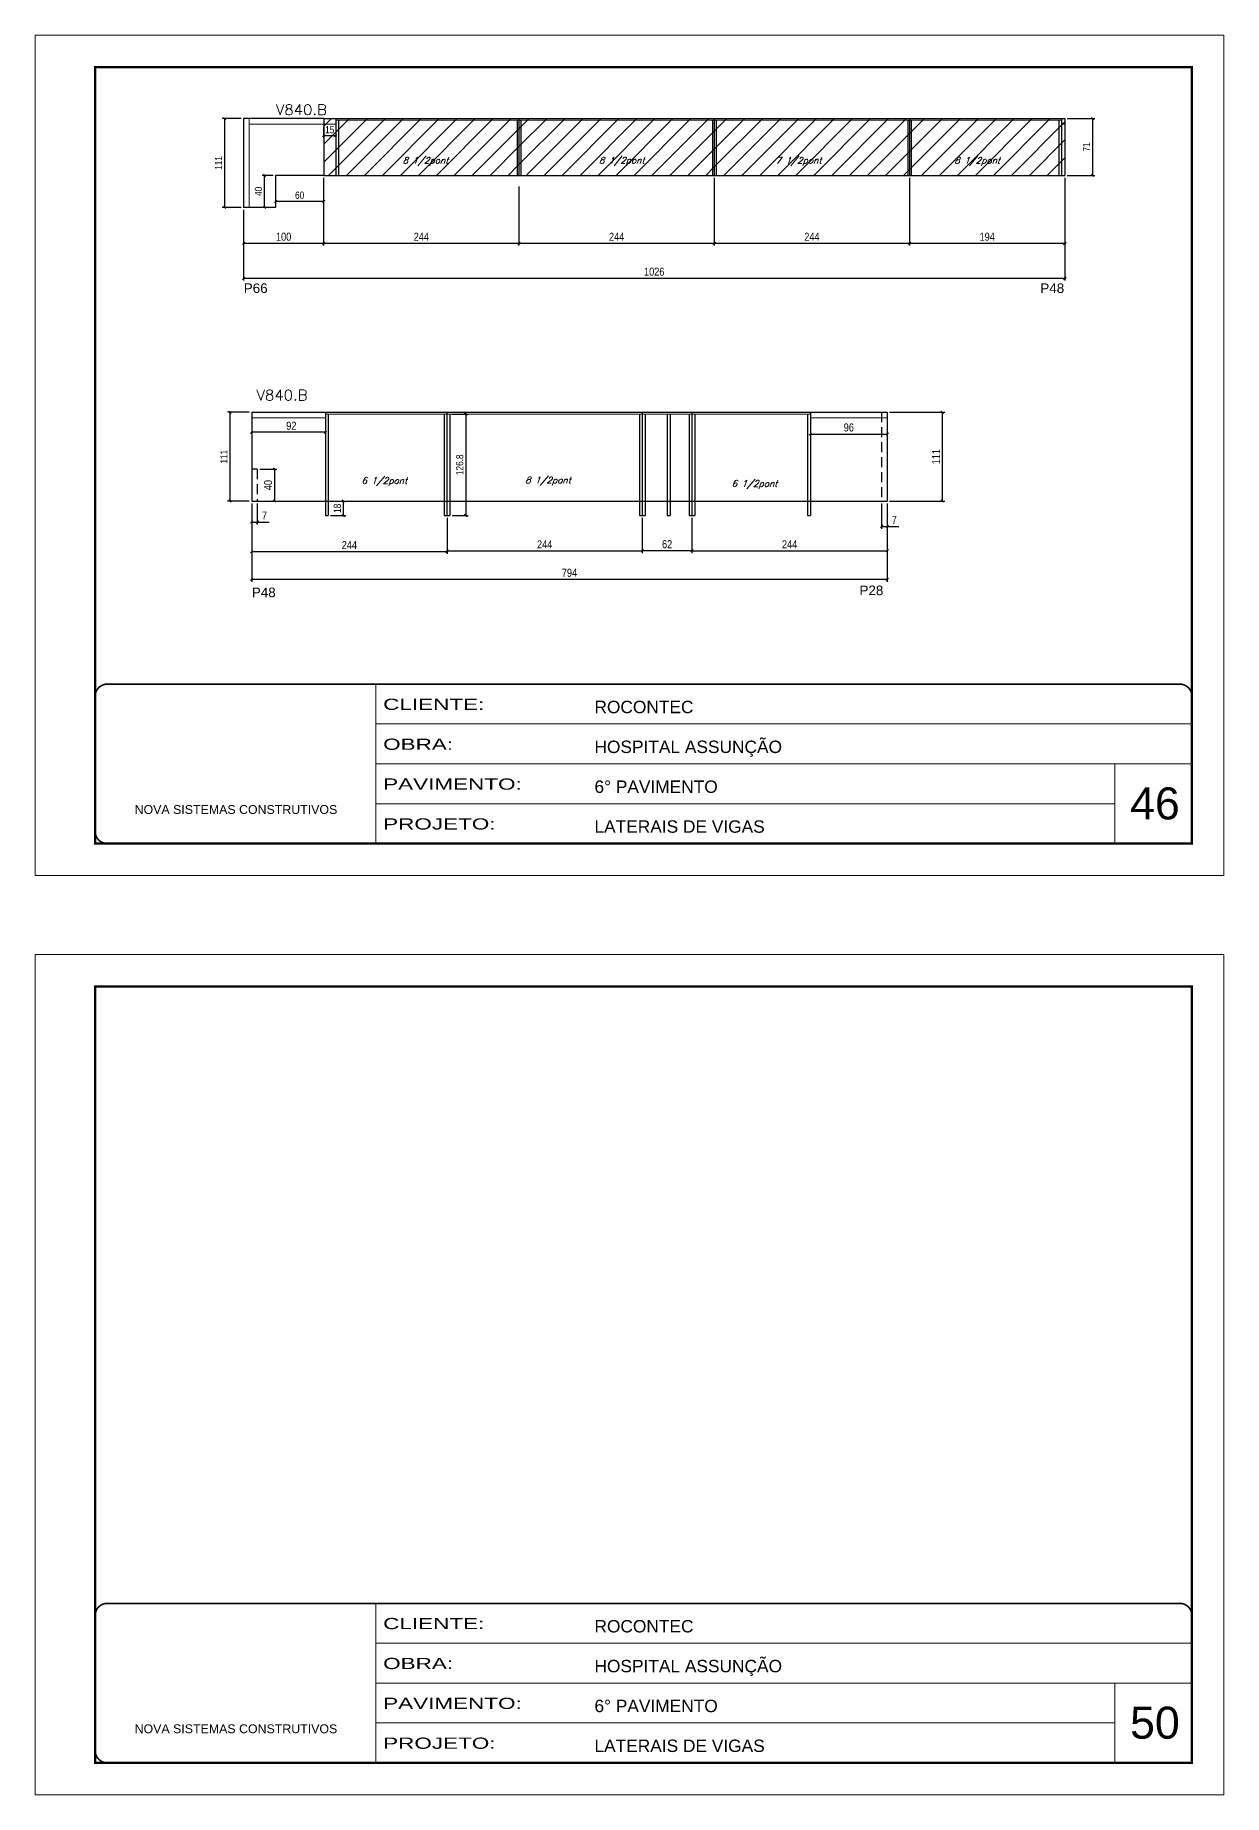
# Model space of a CAD drawing. Extents: x -20960 to -5926, y -2106 to 21915.
# Drawn here: x -10622 to -9137, y 7082 to 9281 of the extents above; entities that cross this region are included whole.
import ezdxf

# ---------------------------------------------------------------- set-up
doc = ezdxf.new("R2010")
doc.units = 0
for name, pattern in [('CONTINUO', [0]), ('DASHED', [0.75, 0.5, -0.25]), ('HIDDEN', [0.375, 0.25, -0.125])]:
    doc.linetypes.add(name, pattern=pattern)
for name, color, linetype in [('5', 5, 'Continuous'), ('COTA', 241, 'Continuous'), ('Painéis', 200, 'Continuous'), ('Reaproveitamento', 251, 'Continuous'), ('SARR_2.2x7', 40, 'Continuous'), ('SARR_3.5x7', 81, 'Continuous'), ('texto', 7, 'Continuous')]:
    doc.layers.add(name, color=color, linetype=linetype)
for name, color, linetype, lineweight in [('CARIMBO', 255, 'Continuous', 9), ('Folhas', 255, 'Continuous', 9), ('Sarr 2.2x7', 40, 'Continuous', 9), ('SARRAFO DE PRESSAO', 251, 'DASHED', 9), ('Texto Seção', 7, 'Continuous', 15)]:
    doc.layers.add(name, color=color, linetype=linetype, lineweight=lineweight)
doc.styles.add('ARIAL', font='arial.ttf')
doc.styles.add('COTA TECNICA', font='techl___.ttf', dxfattribs={"height": 10})
doc.styles.add('COTA TECNICA-50', font='techl___.ttf', dxfattribs={"height": 9})
doc.styles.add('REGUA-120', font='ROMANS.shx', dxfattribs={"height": 15})
doc.styles.add('Romans', font='romans.shx')
doc.styles.get("Standard").update_dxf_attribs({"font": 'arial.ttf'})
doc.styles.add('Tecnologia', font='')
doc.styles.get('Tecnologia').set_extended_font_data('Forgotten Futurist')
doc.dimstyles.new('COTA PAINEL-50', dxfattribs={"dimtxt": 9, "dimasz": 3, "dimexe": 3, "dimexo": 3, "dimgap": 3, "dimtad": 1, "dimdec": 1, "dimzin": 12, "dimdsep": 46, "dimtxsty": 'COTA TECNICA-50', "dimblk1": 'OBLIQUE', "dimblk2": 'OBLIQUE', "dimsah": 1, "dimcen": 0.9, "dimclrd": 4, "dimclre": 4, "dimclrt": 240, "dimadec": 1, "dimazin": 3, "dimtfac": 1, "dimtdec": 1, "dimtmove": 0, "dimatfit": 3, "dimfxl": 1, "dimtolj": 1, "dimtzin": 12, "dimarcsym": 0})
doc.dimstyles.new('PAINEL', dxfattribs={"dimtxt": 10, "dimasz": 3, "dimexe": 3, "dimexo": 3, "dimgap": 3, "dimtad": 1, "dimdec": 1, "dimzin": 12, "dimdsep": 46, "dimtxsty": 'COTA TECNICA', "dimblk1": 'OBLIQUE', "dimblk2": 'OBLIQUE', "dimsah": 1, "dimcen": 0.9, "dimclrd": 4, "dimclre": 4, "dimclrt": 240, "dimadec": 1, "dimazin": 3, "dimtfac": 1, "dimtdec": 1, "dimtmove": 0, "dimatfit": 3, "dimfxl": 1, "dimtolj": 1, "dimtzin": 12, "dimarcsym": 0})
pattern_1 = [(45, (1585, 0), (-11.22532, 11.22532), [])]

# ---------------------------------------------------------------- blocks, each defined once
blk = doc.blocks.new('9999999999')
at = {"color": 30, "linetype": 'CONTINUO'}
for p, q in [((98564.6, 34230.2), (98564.6, 34429.4)), ((98564.6, 34379.6), (99584, 34379.6)), ((98564.6, 34329.8), (99488, 34329.8)), ((99584, 34329.8), (99488, 34329.8)), ((99488, 34329.8), (99488, 34230.2)), ((98564.6, 34280), (99488, 34280))]:
    blk.add_line(p, q, dxfattribs=at)
at = {"color": 30, "linetype": 'CONTINUO', "const_width": 2}
blk.add_lwpolyline([(99584, 34230.2), (99584, 34414.4, 0.414214), (99569, 34429.4), (98229, 34429.4, 0.414214), (98214, 34414.4), (98214, 34245.2, 0.414214), (98229, 34230.2), (99584, 34230.2)], format="xyb", dxfattribs=at)
at = {"layer": 'Folhas'}
blk.add_lwpolyline([(98139, 34190.2), (99624, 34190.2), (99624, 35240.2), (98139, 35240.2)], close=True, dxfattribs=at)
at = {"layer": 'Folhas', "color": 30, "const_width": 3}
blk.add_lwpolyline([(98214, 34230.2), (99584, 34230.2), (99584, 35200.2), (98214, 35200.2)], close=True, dxfattribs=at)
at = {"color": 7, "linetype": 'Continuous', "ltscale": 5, "style": 'ARIAL'}
for s, height, p in [('ROCONTEC', 15.48, (98837.7, 34393.1)), ('HOSPITAL ASSUNÇÃO', 15.483, (98837.7, 34343.3)), ('6° PAVIMENTO', 15.483, (98837.7, 34293.5)), ('NOVA SISTEMAS CONSTRUTIVOS', 11.059, (98263.2, 34267.2)), ('LATERAIS DE VIGAS', 15.483, (98837.7, 34243.7))]:
    blk.add_text(s, height=height, dxfattribs=at).set_placement(p)
at = {"layer": 'Folhas', "color": 7, "style": 'Tecnologia', "width": 1.5}
for s, p in [('CLIENTE:', (98573.7, 34397.2)), ('OBRA:', (98573.7, 34347.3)), ('PAVIMENTO:', (98573.7, 34297.5)), ('PROJETO:', (98573.7, 34247.7))]:
    blk.add_text(s, height=14, dxfattribs=at).set_placement(p)
blk = doc.blocks.new('_Oblique')
at = {"color": 0, "linetype": 'ByBlock', "lineweight": -2}
blk.add_line((-0.5, -0.5), (0.5, 0.5), dxfattribs=at)
blk = doc.blocks.new('*D1645')
at = {"layer": 'COTA', "color": 4, "linetype": 'ByBlock', "lineweight": -2, "transparency": 16777216}
for p, q in [((-10261.6, 9102.9), (-10261.6, 9018.1)), ((-10017.6, 9091.9), (-10017.6, 9018.1)), ((-10261.6, 9021.1), (-10017.6, 9021.1))]:
    blk.add_line(p, q, dxfattribs=at)
at = {"layer": 'Defpoints', "color": 0, "linetype": 'ByBlock', "transparency": 16777216}
for p in [(-10261.6, 9105.9), (-10017.6, 9094.9), (-10017.6, 9021.1)]:
    blk.add_point(p, dxfattribs=at)
at = {"layer": 'COTA', "color": 4, "linetype": 'ByBlock', "lineweight": -2, "transparency": 16777216, "xscale": 3, "yscale": 3, "zscale": 3, "rotation": 180}
blk.add_blockref('_Oblique', (-10261.6, 9021.1), dxfattribs=at)
at = {"layer": 'COTA', "color": 4, "linetype": 'ByBlock', "lineweight": -2, "transparency": 16777216, "xscale": 3, "yscale": 3, "zscale": 3}
blk.add_blockref('_Oblique', (-10017.6, 9021.1), dxfattribs=at)
at = {"layer": 'COTA', "color": 240, "linetype": 'ByBlock', "transparency": 16777216, "insert": (-10139.6, 9029.2), "char_height": 10, "attachment_point": 5, "style": 'COTA TECNICA'}
blk.add_mtext('\\A1;244', dxfattribs=at)
blk = doc.blocks.new('*D1646')
at = {"layer": 'COTA', "color": 4, "linetype": 'ByBlock', "lineweight": -2, "transparency": 16777216}
for p, q in [((-9773.6, 9102.9), (-9773.6, 9018.1)), ((-10017.6, 9091.9), (-10017.6, 9018.1)), ((-10017.6, 9021.1), (-9773.6, 9021.1))]:
    blk.add_line(p, q, dxfattribs=at)
at = {"layer": 'Defpoints', "color": 0, "linetype": 'ByBlock', "transparency": 16777216}
for p in [(-9773.6, 9105.9), (-10017.6, 9094.9), (-9773.6, 9021.1)]:
    blk.add_point(p, dxfattribs=at)
at = {"layer": 'COTA', "color": 4, "linetype": 'ByBlock', "lineweight": -2, "transparency": 16777216, "xscale": 3, "yscale": 3, "zscale": 3, "rotation": 180}
blk.add_blockref('_Oblique', (-10017.6, 9021.1), dxfattribs=at)
at = {"layer": 'COTA', "color": 4, "linetype": 'ByBlock', "lineweight": -2, "transparency": 16777216, "xscale": 3, "yscale": 3, "zscale": 3}
blk.add_blockref('_Oblique', (-9773.6, 9021.1), dxfattribs=at)
at = {"layer": 'COTA', "color": 240, "linetype": 'ByBlock', "transparency": 16777216, "insert": (-9895.6, 9029.2), "char_height": 10, "attachment_point": 5, "style": 'COTA TECNICA'}
blk.add_mtext('\\A1;244', dxfattribs=at)
blk = doc.blocks.new('*D1664')
at = {"layer": 'COTA', "color": 4, "linetype": 'ByBlock', "lineweight": -2, "transparency": 16777216}
for p, q in [((-9529.6, 9102.9), (-9529.6, 9018.1)), ((-9335.6, 9102.9), (-9335.6, 9018.1)), ((-9529.6, 9021.1), (-9335.6, 9021.1))]:
    blk.add_line(p, q, dxfattribs=at)
at = {"layer": 'Defpoints', "color": 0, "linetype": 'ByBlock', "transparency": 16777216}
for p in [(-9529.6, 9105.9), (-9335.6, 9105.9), (-9335.6, 9021.1)]:
    blk.add_point(p, dxfattribs=at)
at = {"layer": 'COTA', "color": 4, "linetype": 'ByBlock', "lineweight": -2, "transparency": 16777216, "xscale": 3, "yscale": 3, "zscale": 3, "rotation": 180}
blk.add_blockref('_Oblique', (-9529.6, 9021.1), dxfattribs=at)
at = {"layer": 'COTA', "color": 4, "linetype": 'ByBlock', "lineweight": -2, "transparency": 16777216, "xscale": 3, "yscale": 3, "zscale": 3}
blk.add_blockref('_Oblique', (-9335.6, 9021.1), dxfattribs=at)
at = {"layer": 'COTA', "color": 240, "linetype": 'ByBlock', "transparency": 16777216, "insert": (-9432.6, 9029.2), "char_height": 10, "attachment_point": 5, "style": 'COTA TECNICA'}
blk.add_mtext('\\A1;194', dxfattribs=at)
blk = doc.blocks.new('*D1647')
at = {"layer": 'COTA', "color": 4, "linetype": 'ByBlock', "lineweight": -2, "transparency": 16777216}
for p, q in [((-9335.6, 9102.9), (-9335.6, 8974.4)), ((-10361.6, 9062.9), (-10361.6, 8974.4)), ((-10361.6, 8977.4), (-9335.6, 8977.4))]:
    blk.add_line(p, q, dxfattribs=at)
at = {"layer": 'Defpoints', "color": 0, "linetype": 'ByBlock', "transparency": 16777216}
for p in [(-9335.6, 9105.9), (-10361.6, 9065.9), (-9335.6, 8977.4)]:
    blk.add_point(p, dxfattribs=at)
at = {"layer": 'COTA', "color": 4, "linetype": 'ByBlock', "lineweight": -2, "transparency": 16777216, "xscale": 3, "yscale": 3, "zscale": 3, "rotation": 180}
blk.add_blockref('_Oblique', (-10361.6, 8977.4), dxfattribs=at)
at = {"layer": 'COTA', "color": 4, "linetype": 'ByBlock', "lineweight": -2, "transparency": 16777216, "xscale": 3, "yscale": 3, "zscale": 3}
blk.add_blockref('_Oblique', (-9335.6, 8977.4), dxfattribs=at)
at = {"layer": 'COTA', "color": 240, "linetype": 'ByBlock', "transparency": 16777216, "insert": (-9848.6, 8985.5), "char_height": 10, "attachment_point": 5, "style": 'COTA TECNICA'}
blk.add_mtext('\\A1;1026', dxfattribs=at)
blk = doc.blocks.new('*D1648')
at = {"layer": 'COTA', "color": 4, "linetype": 'ByBlock', "lineweight": -2, "transparency": 16777216}
for p, q in [((-9773.6, 9102.9), (-9773.6, 9018.1)), ((-9529.6, 9102.9), (-9529.6, 9018.1)), ((-9773.6, 9021.1), (-9529.6, 9021.1))]:
    blk.add_line(p, q, dxfattribs=at)
at = {"layer": 'Defpoints', "color": 0, "linetype": 'ByBlock', "transparency": 16777216}
for p in [(-9773.6, 9105.9), (-9529.6, 9105.9), (-9529.6, 9021.1)]:
    blk.add_point(p, dxfattribs=at)
at = {"layer": 'COTA', "color": 4, "linetype": 'ByBlock', "lineweight": -2, "transparency": 16777216, "xscale": 3, "yscale": 3, "zscale": 3, "rotation": 180}
blk.add_blockref('_Oblique', (-9773.6, 9021.1), dxfattribs=at)
at = {"layer": 'COTA', "color": 4, "linetype": 'ByBlock', "lineweight": -2, "transparency": 16777216, "xscale": 3, "yscale": 3, "zscale": 3}
blk.add_blockref('_Oblique', (-9529.6, 9021.1), dxfattribs=at)
at = {"layer": 'COTA', "color": 240, "linetype": 'ByBlock', "transparency": 16777216, "insert": (-9651.6, 9029.2), "char_height": 10, "attachment_point": 5, "style": 'COTA TECNICA'}
blk.add_mtext('\\A1;244', dxfattribs=at)
blk = doc.blocks.new('*D1649')
at = {"layer": 'COTA', "color": 4, "linetype": 'ByBlock', "lineweight": -2, "transparency": 16777216}
for p, q in [((-10351.5, 8695.9), (-10351.5, 8632.9)), ((-10107.5, 8677.9), (-10107.5, 8632.9)), ((-10351.5, 8635.9), (-10107.5, 8635.9))]:
    blk.add_line(p, q, dxfattribs=at)
at = {"layer": 'Defpoints', "color": 0, "linetype": 'ByBlock', "transparency": 16777216}
for p in [(-10351.5, 8698.9), (-10107.5, 8680.9), (-10107.5, 8635.9)]:
    blk.add_point(p, dxfattribs=at)
at = {"layer": 'COTA', "color": 4, "linetype": 'ByBlock', "lineweight": -2, "transparency": 16777216, "xscale": 3, "yscale": 3, "zscale": 3, "rotation": 180}
blk.add_blockref('_Oblique', (-10351.5, 8635.9), dxfattribs=at)
at = {"layer": 'COTA', "color": 4, "linetype": 'ByBlock', "lineweight": -2, "transparency": 16777216, "xscale": 3, "yscale": 3, "zscale": 3}
blk.add_blockref('_Oblique', (-10107.5, 8635.9), dxfattribs=at)
at = {"layer": 'COTA', "color": 240, "linetype": 'ByBlock', "transparency": 16777216, "insert": (-10229.5, 8644), "char_height": 10, "attachment_point": 5, "style": 'COTA TECNICA'}
blk.add_mtext('\\A1;244', dxfattribs=at)
blk = doc.blocks.new('*D1650')
at = {"layer": 'COTA', "color": 4, "linetype": 'ByBlock', "lineweight": -2, "transparency": 16777216}
for p, q in [((-10351.5, 8695.9), (-10351.5, 8598.2)), ((-9557.5, 8695.9), (-9557.5, 8598.2)), ((-10351.5, 8601.2), (-9557.5, 8601.2))]:
    blk.add_line(p, q, dxfattribs=at)
at = {"layer": 'Defpoints', "color": 0, "linetype": 'ByBlock', "transparency": 16777216}
for p in [(-10351.5, 8698.9), (-9557.5, 8698.9), (-9557.5, 8601.2)]:
    blk.add_point(p, dxfattribs=at)
at = {"layer": 'COTA', "color": 4, "linetype": 'ByBlock', "lineweight": -2, "transparency": 16777216, "xscale": 3, "yscale": 3, "zscale": 3, "rotation": 180}
blk.add_blockref('_Oblique', (-10351.5, 8601.2), dxfattribs=at)
at = {"layer": 'COTA', "color": 4, "linetype": 'ByBlock', "lineweight": -2, "transparency": 16777216, "xscale": 3, "yscale": 3, "zscale": 3}
blk.add_blockref('_Oblique', (-9557.5, 8601.2), dxfattribs=at)
at = {"layer": 'COTA', "color": 240, "linetype": 'ByBlock', "transparency": 16777216, "insert": (-9954.5, 8609.3), "char_height": 10, "attachment_point": 5, "style": 'COTA TECNICA'}
blk.add_mtext('\\A1;794', dxfattribs=at)
blk = doc.blocks.new('*D1651')
at = {"layer": 'COTA', "color": 4, "linetype": 'ByBlock', "lineweight": -2, "transparency": 16777216}
for p, q in [((-10107.5, 8677.9), (-10107.5, 8633.9)), ((-9863.5, 8677.9), (-9863.5, 8633.9)), ((-10107.5, 8636.9), (-9863.5, 8636.9))]:
    blk.add_line(p, q, dxfattribs=at)
at = {"layer": 'Defpoints', "color": 0, "linetype": 'ByBlock', "transparency": 16777216}
for p in [(-10107.5, 8680.9), (-9863.5, 8680.9), (-9863.5, 8636.9)]:
    blk.add_point(p, dxfattribs=at)
at = {"layer": 'COTA', "color": 4, "linetype": 'ByBlock', "lineweight": -2, "transparency": 16777216, "xscale": 3, "yscale": 3, "zscale": 3, "rotation": 180}
blk.add_blockref('_Oblique', (-10107.5, 8636.9), dxfattribs=at)
at = {"layer": 'COTA', "color": 4, "linetype": 'ByBlock', "lineweight": -2, "transparency": 16777216, "xscale": 3, "yscale": 3, "zscale": 3}
blk.add_blockref('_Oblique', (-9863.5, 8636.9), dxfattribs=at)
at = {"layer": 'COTA', "color": 240, "linetype": 'ByBlock', "transparency": 16777216, "insert": (-9985.5, 8644.9), "char_height": 10, "attachment_point": 5, "style": 'COTA TECNICA'}
blk.add_mtext('\\A1;244', dxfattribs=at)
blk = doc.blocks.new('*D1665')
at = {"layer": 'COTA', "color": 4, "linetype": 'ByBlock', "lineweight": -2, "transparency": 16777216}
for p, q in [((-9554.5, 8809.9), (-9485.5, 8809.9)), ((-9488.5, 8698.9), (-9488.5, 8809.9)), ((-9554.5, 8698.9), (-9485.5, 8698.9))]:
    blk.add_line(p, q, dxfattribs=at)
at = {"layer": 'Defpoints', "color": 0, "linetype": 'ByBlock', "transparency": 16777216}
for p in [(-9557.5, 8809.9), (-9488.5, 8809.9), (-9557.5, 8698.9)]:
    blk.add_point(p, dxfattribs=at)
at = {"layer": 'COTA', "color": 4, "linetype": 'ByBlock', "lineweight": -2, "transparency": 16777216, "xscale": 3, "yscale": 3, "zscale": 3}
for p, rotation in [((-9488.5, 8809.9), 90), ((-9488.5, 8698.9), 270)]:
    blk.add_blockref('_Oblique', p, dxfattribs=dict(at, rotation=rotation))
at = {"layer": 'COTA', "color": 240, "linetype": 'ByBlock', "transparency": 16777216, "insert": (-9496.5, 8754.4), "char_height": 10, "attachment_point": 5, "rotation": 90, "style": 'COTA TECNICA'}
blk.add_mtext('\\A1;111', dxfattribs=at)
blk = doc.blocks.new('*D1652')
at = {"layer": 'COTA', "color": 4, "linetype": 'ByBlock', "lineweight": -2, "transparency": 16777216}
for p, q in [((-9863.5, 8677.9), (-9863.5, 8633.9)), ((-9801.5, 8677.9), (-9801.5, 8633.9)), ((-9801.5, 8636.9), (-9863.5, 8636.9))]:
    blk.add_line(p, q, dxfattribs=at)
at = {"layer": 'Defpoints', "color": 0, "linetype": 'ByBlock', "transparency": 16777216}
for p in [(-9863.5, 8680.9), (-9801.5, 8680.9), (-9863.5, 8636.9)]:
    blk.add_point(p, dxfattribs=at)
at = {"layer": 'COTA', "color": 4, "linetype": 'ByBlock', "lineweight": -2, "transparency": 16777216, "xscale": 3, "yscale": 3, "zscale": 3, "rotation": 180}
blk.add_blockref('_Oblique', (-9863.5, 8636.9), dxfattribs=at)
at = {"layer": 'COTA', "color": 4, "linetype": 'ByBlock', "lineweight": -2, "transparency": 16777216, "xscale": 3, "yscale": 3, "zscale": 3}
blk.add_blockref('_Oblique', (-9801.5, 8636.9), dxfattribs=at)
at = {"layer": 'COTA', "color": 240, "linetype": 'ByBlock', "transparency": 16777216, "insert": (-9832.5, 8645), "char_height": 10, "attachment_point": 5, "style": 'COTA TECNICA'}
blk.add_mtext('\\A1;62', dxfattribs=at)
blk = doc.blocks.new('*D1653')
at = {"layer": 'COTA', "color": 4, "linetype": 'ByBlock', "lineweight": -2, "transparency": 16777216}
for p, q in [((-9557.5, 8695.9), (-9557.5, 8633.9)), ((-9801.5, 8677.9), (-9801.5, 8633.9)), ((-9801.5, 8636.9), (-9557.5, 8636.9))]:
    blk.add_line(p, q, dxfattribs=at)
at = {"layer": 'Defpoints', "color": 0, "linetype": 'ByBlock', "transparency": 16777216}
for p in [(-9557.5, 8698.9), (-9801.5, 8680.9), (-9557.5, 8636.9)]:
    blk.add_point(p, dxfattribs=at)
at = {"layer": 'COTA', "color": 4, "linetype": 'ByBlock', "lineweight": -2, "transparency": 16777216, "xscale": 3, "yscale": 3, "zscale": 3, "rotation": 180}
blk.add_blockref('_Oblique', (-9801.5, 8636.9), dxfattribs=at)
at = {"layer": 'COTA', "color": 4, "linetype": 'ByBlock', "lineweight": -2, "transparency": 16777216, "xscale": 3, "yscale": 3, "zscale": 3}
blk.add_blockref('_Oblique', (-9557.5, 8636.9), dxfattribs=at)
at = {"layer": 'COTA', "color": 240, "linetype": 'ByBlock', "transparency": 16777216, "insert": (-9679.5, 8644.9), "char_height": 10, "attachment_point": 5, "style": 'COTA TECNICA'}
blk.add_mtext('\\A1;244', dxfattribs=at)
blk = doc.blocks.new('*D1654')
at = {"layer": 'COTA', "color": 4, "lineweight": -2, "ltscale": 25, "transparency": 16777216}
for p, q in [((-10361.6, 9062.9), (-10361.6, 9018.1)), ((-10261.6, 9061.9), (-10261.6, 9018.1)), ((-10361.6, 9021.1), (-10261.6, 9021.1))]:
    blk.add_line(p, q, dxfattribs=at)
at = {"layer": 'Defpoints', "color": 0, "ltscale": 25, "transparency": 16777216}
for p in [(-10361.6, 9065.9), (-10261.6, 9064.9), (-10261.6, 9021.1)]:
    blk.add_point(p, dxfattribs=at)
at = {"layer": 'COTA', "color": 4, "lineweight": -2, "ltscale": 25, "transparency": 16777216, "xscale": 3, "yscale": 3, "zscale": 3, "rotation": 180}
blk.add_blockref('_Oblique', (-10361.6, 9021.1), dxfattribs=at)
at = {"layer": 'COTA', "color": 4, "lineweight": -2, "ltscale": 25, "transparency": 16777216, "xscale": 3, "yscale": 3, "zscale": 3}
blk.add_blockref('_Oblique', (-10261.6, 9021.1), dxfattribs=at)
at = {"layer": 'COTA', "color": 240, "ltscale": 25, "transparency": 16777216, "insert": (-10311.6, 9029.2), "char_height": 10, "attachment_point": 5, "style": 'COTA TECNICA'}
blk.add_mtext('\\A1;100', dxfattribs=at)
blk = doc.blocks.new('*D1666')
at = {"layer": 'COTA', "color": 4, "lineweight": -2, "ltscale": 25, "transparency": 16777216}
for p, q in [((-9653.5, 8799.9), (-9653.5, 8779.7)), ((-9557.5, 8799.9), (-9557.5, 8779.7)), ((-9653.5, 8782.7), (-9557.5, 8782.7))]:
    blk.add_line(p, q, dxfattribs=at)
at = {"layer": 'Defpoints', "color": 0, "ltscale": 25, "transparency": 16777216}
for p in [(-9653.5, 8802.9), (-9557.5, 8802.9), (-9557.5, 8782.7)]:
    blk.add_point(p, dxfattribs=at)
at = {"layer": 'COTA', "color": 4, "lineweight": -2, "ltscale": 25, "transparency": 16777216, "xscale": 3, "yscale": 3, "zscale": 3, "rotation": 180}
blk.add_blockref('_Oblique', (-9653.5, 8782.7), dxfattribs=at)
at = {"layer": 'COTA', "color": 4, "lineweight": -2, "ltscale": 25, "transparency": 16777216, "xscale": 3, "yscale": 3, "zscale": 3}
blk.add_blockref('_Oblique', (-9557.5, 8782.7), dxfattribs=at)
at = {"layer": 'COTA', "color": 240, "ltscale": 25, "transparency": 16777216, "insert": (-9605.5, 8790.9), "char_height": 10, "attachment_point": 5, "style": 'COTA TECNICA'}
blk.add_mtext('\\A1;96', dxfattribs=at)
blk = doc.blocks.new('*D1667')
at = {"layer": 'COTA', "color": 4, "lineweight": -2, "ltscale": 25, "transparency": 16777216}
for p, q in [((-10351.5, 8799.9), (-10351.5, 8781.9)), ((-10259.5, 8799.9), (-10259.5, 8781.9)), ((-10259.5, 8784.9), (-10351.5, 8784.9))]:
    blk.add_line(p, q, dxfattribs=at)
at = {"layer": 'Defpoints', "color": 0, "ltscale": 25, "transparency": 16777216}
for p in [(-10351.5, 8802.9), (-10259.5, 8802.9), (-10351.5, 8784.9)]:
    blk.add_point(p, dxfattribs=at)
at = {"layer": 'COTA', "color": 4, "lineweight": -2, "ltscale": 25, "transparency": 16777216, "xscale": 3, "yscale": 3, "zscale": 3, "rotation": 180}
blk.add_blockref('_Oblique', (-10351.5, 8784.9), dxfattribs=at)
at = {"layer": 'COTA', "color": 4, "lineweight": -2, "ltscale": 25, "transparency": 16777216, "xscale": 3, "yscale": 3, "zscale": 3}
blk.add_blockref('_Oblique', (-10259.5, 8784.9), dxfattribs=at)
at = {"layer": 'COTA', "color": 240, "ltscale": 25, "transparency": 16777216, "insert": (-10302, 8793), "char_height": 10, "attachment_point": 5, "style": 'COTA TECNICA'}
blk.add_mtext('\\A1;92', dxfattribs=at)
blk = doc.blocks.new('*D1655')
at = {"layer": 'COTA', "color": 4, "lineweight": -2, "ltscale": 25, "transparency": 16777216}
for p, q in [((-10341.5, 8738.9), (-10319.9, 8738.9)), ((-10322.9, 8738.9), (-10322.9, 8698.9)), ((-10341.5, 8698.9), (-10319.9, 8698.9))]:
    blk.add_line(p, q, dxfattribs=at)
at = {"layer": 'Defpoints', "color": 0, "ltscale": 25, "transparency": 16777216}
for p in [(-10344.5, 8738.9), (-10344.5, 8698.9), (-10322.9, 8698.9)]:
    blk.add_point(p, dxfattribs=at)
at = {"layer": 'COTA', "color": 4, "lineweight": -2, "ltscale": 25, "transparency": 16777216, "xscale": 3, "yscale": 3, "zscale": 3}
for p, rotation in [((-10322.9, 8738.9), 90), ((-10322.9, 8698.9), 270)]:
    blk.add_blockref('_Oblique', p, dxfattribs=dict(at, rotation=rotation))
at = {"layer": 'COTA', "color": 240, "ltscale": 25, "transparency": 16777216, "insert": (-10331, 8718.9), "char_height": 10, "attachment_point": 5, "rotation": 90, "style": 'COTA TECNICA'}
blk.add_mtext('\\A1;40', dxfattribs=at)
blk = doc.blocks.new('*D1643')
at = {"layer": 'COTA', "color": 4, "lineweight": -2, "ltscale": 25, "transparency": 16777216}
for p, q in [((-10351.5, 8695.9), (-10351.5, 8669.7)), ((-10344.5, 8695.9), (-10344.5, 8669.7)), ((-10351.5, 8672.7), (-10344.5, 8672.7)), ((-10344.5, 8672.7), (-10329.8, 8672.7))]:
    blk.add_line(p, q, dxfattribs=at)
at = {"layer": 'Defpoints', "color": 0, "ltscale": 25, "transparency": 16777216}
for p in [(-10351.5, 8698.9), (-10344.5, 8698.9), (-10344.5, 8672.7)]:
    blk.add_point(p, dxfattribs=at)
at = {"layer": 'COTA', "color": 4, "lineweight": -2, "ltscale": 25, "transparency": 16777216, "xscale": 3, "yscale": 3, "zscale": 3, "rotation": 180}
blk.add_blockref('_Oblique', (-10351.5, 8672.7), dxfattribs=at)
at = {"layer": 'COTA', "color": 4, "lineweight": -2, "ltscale": 25, "transparency": 16777216, "xscale": 3, "yscale": 3, "zscale": 3}
blk.add_blockref('_Oblique', (-10344.5, 8672.7), dxfattribs=at)
at = {"layer": 'COTA', "color": 240, "ltscale": 25, "transparency": 16777216, "insert": (-10335.6, 8680.8), "char_height": 10, "attachment_point": 5, "style": 'COTA TECNICA'}
blk.add_mtext('\\A1;7', dxfattribs=at)
blk = doc.blocks.new('*D1644')
at = {"layer": 'COTA', "color": 4, "linetype": 'ByBlock', "lineweight": -2, "transparency": 16777216}
for p, q in [((-9564.5, 8695.9), (-9564.5, 8664.3)), ((-9564.5, 8667.3), (-9557.5, 8667.3)), ((-9557.5, 8683.9), (-9557.5, 8664.3)), ((-9557.5, 8667.3), (-9542.8, 8667.3))]:
    blk.add_line(p, q, dxfattribs=at)
at = {"layer": 'Defpoints', "color": 0, "linetype": 'ByBlock', "transparency": 16777216}
for p in [(-9564.5, 8698.9), (-9557.5, 8686.9), (-9557.5, 8667.3)]:
    blk.add_point(p, dxfattribs=at)
at = {"layer": 'COTA', "color": 4, "linetype": 'ByBlock', "lineweight": -2, "transparency": 16777216, "xscale": 3, "yscale": 3, "zscale": 3, "rotation": 180}
blk.add_blockref('_Oblique', (-9564.5, 8667.3), dxfattribs=at)
at = {"layer": 'COTA', "color": 4, "linetype": 'ByBlock', "lineweight": -2, "transparency": 16777216, "xscale": 3, "yscale": 3, "zscale": 3}
blk.add_blockref('_Oblique', (-9557.5, 8667.3), dxfattribs=at)
at = {"layer": 'COTA', "color": 240, "linetype": 'ByBlock', "transparency": 16777216, "insert": (-9548.6, 8675.4), "char_height": 10, "attachment_point": 5, "style": 'COTA TECNICA'}
blk.add_mtext('\\A1;7', dxfattribs=at)
blk = doc.blocks.new('*D1656')
at = {"layer": 'COTA', "color": 4, "lineweight": -2, "transparency": 16777216}
for p, q in [((-10364.6, 9176.9), (-10388.4, 9176.9)), ((-10385.4, 9176.9), (-10385.4, 9065.9)), ((-10364.6, 9065.9), (-10388.4, 9065.9))]:
    blk.add_line(p, q, dxfattribs=at)
at = {"layer": 'Defpoints', "color": 0, "transparency": 16777216}
for p in [(-10361.6, 9176.9), (-10385.4, 9065.9), (-10361.6, 9065.9)]:
    blk.add_point(p, dxfattribs=at)
at = {"layer": 'COTA', "color": 4, "lineweight": -2, "transparency": 16777216, "xscale": 3, "yscale": 3, "zscale": 3}
for p, rotation in [((-10385.4, 9176.9), 90), ((-10385.4, 9065.9), 270)]:
    blk.add_blockref('_Oblique', p, dxfattribs=dict(at, rotation=rotation))
at = {"layer": 'COTA', "color": 240, "transparency": 16777216, "insert": (-10393, 9121.4), "char_height": 9, "attachment_point": 5, "rotation": 90, "style": 'COTA TECNICA-50'}
blk.add_mtext('\\A1;111', dxfattribs=at)
blk = doc.blocks.new('*D1657')
at = {"layer": 'COTA', "color": 4, "lineweight": -2, "transparency": 16777216}
for p, q in [((-10324.6, 9105.9), (-10338.4, 9105.9)), ((-10335.4, 9065.9), (-10335.4, 9105.9)), ((-10324.6, 9065.9), (-10338.4, 9065.9))]:
    blk.add_line(p, q, dxfattribs=at)
at = {"layer": 'Defpoints', "color": 0, "transparency": 16777216}
for p in [(-10335.4, 9105.9), (-10321.6, 9105.9), (-10321.6, 9065.9)]:
    blk.add_point(p, dxfattribs=at)
at = {"layer": 'COTA', "color": 4, "lineweight": -2, "transparency": 16777216, "xscale": 3, "yscale": 3, "zscale": 3}
for p, rotation in [((-10335.4, 9105.9), 90), ((-10335.4, 9065.9), 270)]:
    blk.add_blockref('_Oblique', p, dxfattribs=dict(at, rotation=rotation))
at = {"layer": 'COTA', "color": 240, "transparency": 16777216, "insert": (-10343, 9085.9), "char_height": 9, "attachment_point": 5, "rotation": 90, "style": 'COTA TECNICA-50'}
blk.add_mtext('\\A1;40', dxfattribs=at)
blk = doc.blocks.new('*D1658')
at = {"layer": 'COTA', "color": 4, "lineweight": -2, "transparency": 16777216}
for p, q in [((-10321.6, 9102.9), (-10321.6, 9070.5)), ((-10261.6, 9102.9), (-10261.6, 9070.5)), ((-10321.6, 9073.5), (-10261.6, 9073.5))]:
    blk.add_line(p, q, dxfattribs=at)
at = {"layer": 'Defpoints', "color": 0, "transparency": 16777216}
for p in [(-10321.6, 9105.9), (-10261.6, 9105.9), (-10261.6, 9073.5)]:
    blk.add_point(p, dxfattribs=at)
at = {"layer": 'COTA', "color": 4, "lineweight": -2, "transparency": 16777216, "xscale": 3, "yscale": 3, "zscale": 3, "rotation": 180}
blk.add_blockref('_Oblique', (-10321.6, 9073.5), dxfattribs=at)
at = {"layer": 'COTA', "color": 4, "lineweight": -2, "transparency": 16777216, "xscale": 3, "yscale": 3, "zscale": 3}
blk.add_blockref('_Oblique', (-10261.6, 9073.5), dxfattribs=at)
at = {"layer": 'COTA', "color": 240, "transparency": 16777216, "insert": (-10291.6, 9081.1), "char_height": 9, "attachment_point": 5, "style": 'COTA TECNICA-50'}
blk.add_mtext('\\A1;60', dxfattribs=at)
blk = doc.blocks.new('*D1659')
at = {"layer": 'COTA', "color": 4, "lineweight": -2, "transparency": 16777216}
for p, q in [((-9332.6, 9176.9), (-9298, 9176.9)), ((-9301, 9176.9), (-9301, 9105.9)), ((-9332.6, 9105.9), (-9298, 9105.9))]:
    blk.add_line(p, q, dxfattribs=at)
at = {"layer": 'Defpoints', "color": 0, "transparency": 16777216}
for p in [(-9335.6, 9176.9), (-9335.6, 9105.9), (-9301, 9105.9)]:
    blk.add_point(p, dxfattribs=at)
at = {"layer": 'COTA', "color": 4, "lineweight": -2, "transparency": 16777216, "xscale": 3, "yscale": 3, "zscale": 3}
for p, rotation in [((-9301, 9176.9), 90), ((-9301, 9105.9), 270)]:
    blk.add_blockref('_Oblique', p, dxfattribs=dict(at, rotation=rotation))
at = {"layer": 'COTA', "color": 240, "transparency": 16777216, "insert": (-9308.6, 9141.4), "char_height": 9, "attachment_point": 5, "rotation": 90, "style": 'COTA TECNICA-50'}
blk.add_mtext('\\A1;71', dxfattribs=at)
blk = doc.blocks.new('*D1660')
at = {"layer": 'COTA', "color": 4, "lineweight": -2, "transparency": 16777216}
for p, q in [((-10261.6, 9166.9), (-10261.6, 9152.4)), ((-10246.6, 9155.4), (-10261.6, 9155.4)), ((-10246.6, 9166.9), (-10246.6, 9152.4))]:
    blk.add_line(p, q, dxfattribs=at)
at = {"layer": 'Defpoints', "color": 0, "transparency": 16777216}
for p in [(-10261.6, 9169.9), (-10246.6, 9169.9), (-10261.6, 9155.4)]:
    blk.add_point(p, dxfattribs=at)
at = {"layer": 'COTA', "color": 4, "lineweight": -2, "transparency": 16777216, "xscale": 3, "yscale": 3, "zscale": 3, "rotation": 180}
blk.add_blockref('_Oblique', (-10261.6, 9155.4), dxfattribs=at)
at = {"layer": 'COTA', "color": 4, "lineweight": -2, "transparency": 16777216, "xscale": 3, "yscale": 3, "zscale": 3}
blk.add_blockref('_Oblique', (-10246.6, 9155.4), dxfattribs=at)
at = {"layer": 'COTA', "color": 240, "transparency": 16777216, "insert": (-10254.1, 9163), "char_height": 9, "attachment_point": 5, "style": 'COTA TECNICA-50'}
blk.add_mtext('\\A1;15', dxfattribs=at)
blk = doc.blocks.new('*D1661')
at = {"layer": 'COTA', "color": 4, "lineweight": -2, "transparency": 16777216}
for p, q in [((-10354.5, 8809.9), (-10381.7, 8809.9)), ((-10378.7, 8809.9), (-10378.7, 8698.9)), ((-10354.5, 8698.9), (-10381.7, 8698.9))]:
    blk.add_line(p, q, dxfattribs=at)
at = {"layer": 'Defpoints', "color": 0, "transparency": 16777216}
for p in [(-10351.5, 8809.9), (-10378.7, 8698.9), (-10351.5, 8698.9)]:
    blk.add_point(p, dxfattribs=at)
at = {"layer": 'COTA', "color": 4, "lineweight": -2, "transparency": 16777216, "xscale": 3, "yscale": 3, "zscale": 3}
for p, rotation in [((-10378.7, 8809.9), 90), ((-10378.7, 8698.9), 270)]:
    blk.add_blockref('_Oblique', p, dxfattribs=dict(at, rotation=rotation))
at = {"layer": 'COTA', "color": 240, "transparency": 16777216, "insert": (-10386.3, 8754.4), "char_height": 9, "attachment_point": 5, "rotation": 90, "style": 'COTA TECNICA-50'}
blk.add_mtext('\\A1;111', dxfattribs=at)
blk = doc.blocks.new('*D1662')
at = {"layer": 'COTA', "color": 4, "lineweight": -2, "transparency": 16777216}
for p, q in [((-10253, 8698.9), (-10233.9, 8698.9)), ((-10236.9, 8680.9), (-10236.9, 8698.9)), ((-10253, 8680.9), (-10233.9, 8680.9))]:
    blk.add_line(p, q, dxfattribs=at)
at = {"layer": 'Defpoints', "color": 0, "transparency": 16777216}
for p in [(-10256, 8698.9), (-10236.9, 8698.9), (-10256, 8680.9)]:
    blk.add_point(p, dxfattribs=at)
at = {"layer": 'COTA', "color": 4, "lineweight": -2, "transparency": 16777216, "xscale": 3, "yscale": 3, "zscale": 3}
for p, rotation in [((-10236.9, 8698.9), 90), ((-10236.9, 8680.9), 270)]:
    blk.add_blockref('_Oblique', p, dxfattribs=dict(at, rotation=rotation))
at = {"layer": 'COTA', "color": 240, "transparency": 16777216, "insert": (-10244.5, 8689.9), "char_height": 9, "attachment_point": 5, "rotation": 90, "style": 'COTA TECNICA-50'}
blk.add_mtext('\\A1;18', dxfattribs=at)
blk = doc.blocks.new('*D1663')
at = {"layer": 'COTA', "color": 4, "lineweight": -2, "transparency": 16777216}
for p, q in [((-10101, 8807.7), (-10081, 8807.7)), ((-10084, 8807.7), (-10084, 8680.9)), ((-10101, 8680.9), (-10081, 8680.9))]:
    blk.add_line(p, q, dxfattribs=at)
at = {"layer": 'Defpoints', "color": 0, "transparency": 16777216}
for p in [(-10104, 8807.7), (-10104, 8680.9), (-10084, 8680.9)]:
    blk.add_point(p, dxfattribs=at)
at = {"layer": 'COTA', "color": 4, "lineweight": -2, "transparency": 16777216, "xscale": 3, "yscale": 3, "zscale": 3}
for p, rotation in [((-10084, 8807.7), 90), ((-10084, 8680.9), 270)]:
    blk.add_blockref('_Oblique', p, dxfattribs=dict(at, rotation=rotation))
at = {"layer": 'COTA', "color": 240, "transparency": 16777216, "insert": (-10091.6, 8744.3), "char_height": 9, "attachment_point": 5, "rotation": 90, "style": 'COTA TECNICA-50'}
blk.add_mtext('\\A1;126.8', dxfattribs=at)

msp = doc.modelspace()

# ---------------------------------------------------------------- hatches: boundary and pattern name
at = {"layer": 'Reaproveitamento', "transparency": 33554684}
h = msp.add_hatch(dxfattribs=at)
h.set_pattern_fill('ANSI31', color=256, scale=5)
h.set_pattern_definition(pattern_1)
h.paths.add_polyline_path([(-10017.59, 9176.94), (-10261.59, 9176.94), (-10261.59, 9105.94), (-10017.59, 9105.94)])
h = msp.add_hatch(dxfattribs=at)
h.set_pattern_fill('ANSI31', color=256, scale=5)
h.set_pattern_definition(pattern_1)
h.paths.add_polyline_path([(-9773.59, 9176.94), (-10017.59, 9176.94), (-10017.59, 9105.94), (-9773.59, 9105.94)])
h = msp.add_hatch(dxfattribs=at)
h.set_pattern_fill('ANSI31', color=256, scale=5)
h.set_pattern_definition(pattern_1)
h.paths.add_polyline_path([(-9529.59, 9176.94), (-9773.59, 9176.94), (-9773.59, 9105.94), (-9529.59, 9105.94)])
h = msp.add_hatch(dxfattribs=at)
h.set_pattern_fill('ANSI31', color=256, scale=5)
h.set_pattern_definition(pattern_1)
h.paths.add_polyline_path([(-9335.59, 9176.94), (-9529.59, 9176.94), (-9529.59, 9105.94), (-9335.59, 9105.94)])

# ---------------------------------------------------------------- linework, layer by layer
at = {"layer": 'Painéis', "ltscale": 25}
for p, q in [((-10332.59, 9176.94), (-10361.59, 9176.94)), ((-10361.59, 9176.94), (-10361.59, 9065.94)), ((-10261.59, 9176.94), (-10332.59, 9176.94)), ((-10332.59, 9176.94), (-10332.59, 9176.94)), ((-10321.59, 9105.94), (-10321.59, 9065.94)), ((-10261.59, 9105.94), (-10321.59, 9105.94)), ((-10321.59, 9065.94), (-10361.59, 9065.94))]:
    msp.add_line(p, q, dxfattribs=at)
at = {"layer": 'Painéis', "linetype": 'ByBlock'}
for p, q in [((-10261.59, 9176.94), (-9335.59, 9176.94)), ((-10261.59, 9176.94), (-10261.59, 9105.94)), ((-10017.59, 9176.94), (-10017.59, 9105.94)), ((-9773.59, 9176.94), (-9773.59, 9105.94)), ((-9529.59, 9176.94), (-9529.59, 9105.94)), ((-9443.59, 9176.94), (-9443.59, 9176.94)), ((-9335.59, 9176.94), (-9335.59, 9105.94)), ((-10261.59, 9105.94), (-9529.59, 9105.94)), ((-10351.51, 8809.9), (-10259.51, 8809.9)), ((-10351.51, 8809.9), (-10351.51, 8698.9)), ((-10259.51, 8809.9), (-9863.51, 8809.9)), ((-10201.51, 8809.9), (-10201.51, 8809.9)), ((-10107.51, 8809.9), (-10107.51, 8698.9)), ((-9863.51, 8809.9), (-9863.51, 8698.9)), ((-9863.51, 8809.9), (-9557.51, 8809.9)), ((-9863.51, 8809.9), (-9863.51, 8698.9)), ((-9801.51, 8809.9), (-9801.51, 8698.9)), ((-9557.51, 8809.9), (-9557.51, 8698.9)), ((-10351.51, 8698.9), (-10263.51, 8698.9)), ((-10263.51, 8698.9), (-9557.51, 8698.9))]:
    msp.add_line(p, q, dxfattribs=at)
at = {"layer": 'Painéis'}
for p, q in [((-9529.59, 9105.94), (-9335.59, 9105.94)), ((-10263.51, 8698.9), (-10263.51, 8698.9))]:
    msp.add_line(p, q, dxfattribs=at)
at = {"layer": 'Sarr 2.2x7'}
for p, q in [((-10354.59, 9176.94), (-10354.59, 9065.94)), ((-10261.59, 9169.94), (-10354.59, 9169.94)), ((-10261.59, 9169.94), (-10261.59, 9169.94)), ((-10261.59, 9169.94), (-10246.59, 9169.94)), ((-10246.59, 9174.74), (-10017.59, 9174.74)), ((-10017.59, 9174.74), (-9773.59, 9174.74)), ((-9773.59, 9174.74), (-9529.59, 9174.74)), ((-9529.59, 9174.74), (-9339.59, 9174.74)), ((-9339.59, 9169.94), (-9335.59, 9169.94)), ((-10351.51, 8802.9), (-10259.51, 8802.9)), ((-10259.51, 8807.7), (-10107.51, 8807.7)), ((-10107.51, 8807.7), (-9863.51, 8807.7)), ((-9863.51, 8807.7), (-9801.51, 8807.7)), ((-9801.51, 8807.7), (-9653.51, 8807.7)), ((-9653.51, 8802.9), (-9557.51, 8802.9))]:
    msp.add_line(p, q, dxfattribs=at)
at = {"layer": 'SARR_2.2x7', "linetype": 'HIDDEN', "ltscale": 50}
for p, q in [((-9564.51, 8809.9), (-9564.51, 8698.9)), ((-10344.51, 8738.92), (-10351.51, 8738.92)), ((-10344.51, 8738.92), (-10344.51, 8698.9))]:
    msp.add_line(p, q, dxfattribs=at)
at = {"layer": 'SARR_3.5x7'}
for p, q in [((-10261.59, 9176.94), (-10261.59, 9105.94)), ((-10246.59, 9176.94), (-10246.59, 9105.94)), ((-10243.09, 9174.74), (-10243.09, 9105.94)), ((-10019.79, 9174.74), (-10019.79, 9105.94)), ((-10015.39, 9174.74), (-10015.39, 9105.94)), ((-9775.79, 9174.74), (-9775.79, 9105.94)), ((-9771.39, 9174.74), (-9771.39, 9105.94)), ((-9531.79, 9174.74), (-9531.79, 9105.94)), ((-9527.39, 9174.74), (-9527.39, 9105.94)), ((-9343.09, 9174.74), (-9343.09, 9105.94)), ((-9339.59, 9176.94), (-9339.59, 9105.94)), ((-10259.51, 8809.9), (-10259.51, 8680.9)), ((-10256.01, 8807.7), (-10256.01, 8680.9)), ((-10111.01, 8807.7), (-10111.01, 8680.9)), ((-10104.01, 8807.7), (-10104.01, 8680.9)), ((-9867.01, 8807.7), (-9867.01, 8680.9)), ((-9860.01, 8807.7), (-9860.01, 8680.9)), ((-9832.36, 8807.7), (-9832.36, 8680.9)), ((-9828.86, 8807.7), (-9828.86, 8680.9)), ((-9805.01, 8807.7), (-9805.01, 8680.9)), ((-9798.01, 8807.7), (-9798.01, 8680.9)), ((-9657.01, 8807.7), (-9657.01, 8680.9)), ((-9653.51, 8809.9), (-9653.51, 8704.9)), ((-10107.51, 8698.9), (-10107.51, 8680.9)), ((-9863.51, 8698.9), (-9863.51, 8680.9)), ((-9801.51, 8698.9), (-9801.51, 8680.9)), ((-9653.51, 8704.9), (-9653.51, 8680.9)), ((-10259.51, 8680.9), (-10256.01, 8680.9)), ((-10111.01, 8680.9), (-10107.51, 8680.9)), ((-10107.51, 8680.9), (-10104.01, 8680.9)), ((-9867.01, 8680.9), (-9863.51, 8680.9)), ((-9863.51, 8680.9), (-9860.01, 8680.9)), ((-9832.36, 8680.9), (-9828.86, 8680.9)), ((-9805.01, 8680.9), (-9801.51, 8680.9)), ((-9801.51, 8680.9), (-9798.01, 8680.9)), ((-9657.01, 8680.9), (-9653.51, 8680.9))]:
    msp.add_line(p, q, dxfattribs=at)

# ---------------------------------------------------------------- block references
at = {"layer": 'SARRAFO DE PRESSAO', "color": 6, "linetype": 'ByBlock'}
for p in [(-108760.98, -25959.14), (-108760.98, -27107.72)]:
    msp.add_blockref('9999999999', p, dxfattribs=at)

# ---------------------------------------------------------------- texts
at = {"layer": '5', "linetype": 'Continuous'}
for s, p in [('P66', (-10361.41, 8958.95)), ('P48', (-9366.2, 8958.95)), ('P48', (-10351.32, 8578.82)), ('P28', (-9592.17, 8581.4))]:
    msp.add_text(s, height=12, rotation=359.99996, dxfattribs=at).set_placement(p)
at = {"layer": 'CARIMBO', "style": 'ARIAL'}
for s, p in [('46', (-9254.14, 8301.21)), ('50', (-9254.14, 7152.63))]:
    msp.add_text(s, height=40, dxfattribs=at).set_placement(p)
at = {"layer": 'texto', "color": 2, "char_height": 8, "attachment_point": 5, "style": 'Romans'}
for s, insert in [('{\\Q19;\\C256;8 1/2pont}', (-10134.39, 9123.33)), ('{\\Q19;\\C256;8 1/2pont}', (-9889.18, 9123.33)), ('{\\Q19;\\C256;7 1/2pont}', (-9668.18, 9123.33)), ('{\\Q19;\\C256;8 1/2pont}', (-9445.14, 9123.33)), ('{\\Q19;\\C256;6 1/2pont}', (-10185.8, 8723.35)), ('{\\Q19;\\C256;8 1/2pont}', (-9981.34, 8723.81)), ('{\\Q19;\\C256;6 1/2pont}', (-9723.28, 8719.56))]:
    msp.add_mtext(s, dxfattribs=dict(at, insert=insert))
at = {"layer": 'Texto Seção', "style": 'REGUA-120', "width": 1.05}
for p in [(-10321.27, 9181.43), (-10345.5, 8824.78)]:
    msp.add_text('V840.B', height=13, dxfattribs=at).set_placement(p)

# ---------------------------------------------------------------- dimensions: what is measured, and where the dimension line sits
at = {"layer": 'COTA'}
for base, p1, p2, picture, middle in [((-10385.44, 9065.94), (-10361.59, 9176.94), (-10361.59, 9065.94), '*D1656', (-10393, 9121.44)), ((-9301.04, 9105.94), (-9335.59, 9176.94), (-9335.59, 9105.94), '*D1659', (-9308.61, 9141.44)), ((-10335.39, 9105.94), (-10321.59, 9065.94), (-10321.59, 9105.94), '*D1657', (-10342.98, 9085.94)), ((-10378.73, 8698.9), (-10351.51, 8809.9), (-10351.51, 8698.9), '*D1661', (-10386.28, 8754.4)), ((-10084.02, 8680.9), (-10104.01, 8807.7), (-10104.01, 8680.9), '*D1663', (-10091.63, 8744.3)), ((-10236.94, 8698.9), (-10256.01, 8680.9), (-10256.01, 8698.9), '*D1662', (-10244.53, 8689.9))]:
    dim = msp.add_linear_dim(base=base, p1=p1, p2=p2, angle=90, dimstyle='COTA PAINEL-50', dxfattribs=at)
    dim.commit()
    dim.dimension.update_dxf_attribs({"geometry": picture, "text_midpoint": middle})
for base, p1, p2, picture, middle in [((-10261.59, 9155.37), (-10246.59, 9169.94), (-10261.59, 9169.94), '*D1660', (-10254.09, 9162.97)), ((-10261.59, 9073.51), (-10321.59, 9105.94), (-10261.59, 9105.94), '*D1658', (-10291.59, 9081.1))]:
    dim = msp.add_linear_dim(base=base, p1=p1, p2=p2, dimstyle='COTA PAINEL-50', dxfattribs=at)
    dim.commit()
    dim.dimension.update_dxf_attribs({"geometry": picture, "text_midpoint": middle})
at = {"layer": 'COTA', "linetype": 'ByBlock'}
for base, p1, p2, picture, middle in [((-9335.59, 8977.39), (-10361.59, 9065.94), (-9335.59, 9105.94), '*D1647', (-9848.59, 8985.49)), ((-10017.59, 9021.13), (-10261.59, 9105.94), (-10017.59, 9094.94), '*D1645', (-10139.59, 9029.2)), ((-9529.59, 9021.13), (-9773.59, 9105.94), (-9529.59, 9105.94), '*D1648', (-9651.59, 9029.2)), ((-10107.51, 8635.9), (-10351.51, 8698.9), (-10107.51, 8680.9), '*D1649', (-10229.51, 8643.97)), ((-9557.51, 8601.15), (-10351.51, 8698.9), (-9557.51, 8698.9), '*D1650', (-9954.51, 8609.26)), ((-9557.51, 8636.86), (-9801.51, 8680.9), (-9557.51, 8698.9), '*D1653', (-9679.51, 8644.93)), ((-9557.51, 8667.32), (-9564.51, 8698.9), (-9557.51, 8686.9), '*D1644', (-9548.64, 8675.39)), ((-9863.51, 8636.86), (-10107.51, 8680.9), (-9863.51, 8680.9), '*D1651', (-9985.51, 8644.93)), ((-9863.51, 8636.86), (-9801.51, 8680.9), (-9863.51, 8680.9), '*D1652', (-9832.51, 8644.96))]:
    dim = msp.add_linear_dim(base=base, p1=p1, p2=p2, dimstyle='PAINEL', dxfattribs=at)
    dim.commit()
    dim.dimension.update_dxf_attribs({"geometry": picture, "text_midpoint": middle})
for base, p1, p2, picture, middle in [((-9773.59, 9021.13), (-10017.59, 9094.94), (-9773.59, 9105.94), '*D1646', (-9895.59, 9029.2)), ((-9335.59, 9021.13), (-9529.59, 9105.94), (-9335.59, 9105.94), '*D1664', (-9432.59, 9029.23))]:
    dim = msp.add_linear_dim(base=base, p1=p1, p2=p2, dimstyle='PAINEL', override={"dimtmove": 1}, dxfattribs=at)
    dim.commit()
    dim.dimension.update_dxf_attribs({"geometry": picture, "text_midpoint": middle})
at = {"layer": 'COTA', "ltscale": 25}
for base, p1, p2, picture, middle in [((-10261.59, 9021.13), (-10361.59, 9065.94), (-10261.59, 9064.94), '*D1654', (-10311.59, 9029.23)), ((-9557.51, 8782.74), (-9653.51, 8802.9), (-9557.51, 8802.9), '*D1666', (-9605.51, 8790.87)), ((-10344.51, 8672.68), (-10351.51, 8698.9), (-10344.51, 8698.9), '*D1643', (-10335.64, 8680.75))]:
    dim = msp.add_linear_dim(base=base, p1=p1, p2=p2, dimstyle='PAINEL', dxfattribs=at)
    dim.commit()
    dim.dimension.update_dxf_attribs({"geometry": picture, "text_midpoint": middle})
dim = msp.add_linear_dim(base=(-10351.51, 8784.9), p1=(-10259.51, 8802.9), p2=(-10351.51, 8802.9), dimstyle='PAINEL', dxfattribs=at)
dim.commit()
dim.dimension.update_dxf_attribs({"geometry": '*D1667', "text_midpoint": (-10301.95, 8784.9), "dimtype": 160})
at = {"layer": 'COTA', "linetype": 'ByBlock'}
dim = msp.add_linear_dim(base=(-9488.49, 8809.9), p1=(-9557.51, 8698.9), p2=(-9557.51, 8809.9), angle=90, dimstyle='PAINEL', dxfattribs=at)
dim.commit()
dim.dimension.update_dxf_attribs({"geometry": '*D1665', "text_midpoint": (-9496.54, 8754.4)})
at = {"layer": 'COTA', "ltscale": 25}
dim = msp.add_linear_dim(base=(-10322.86, 8698.9), p1=(-10344.51, 8738.92), p2=(-10344.51, 8698.9), angle=90, dimstyle='PAINEL', dxfattribs=at)
dim.commit()
dim.dimension.update_dxf_attribs({"geometry": '*D1655', "text_midpoint": (-10322.86, 8718.91), "dimtype": 160})

doc.saveas('drawing.dxf')
